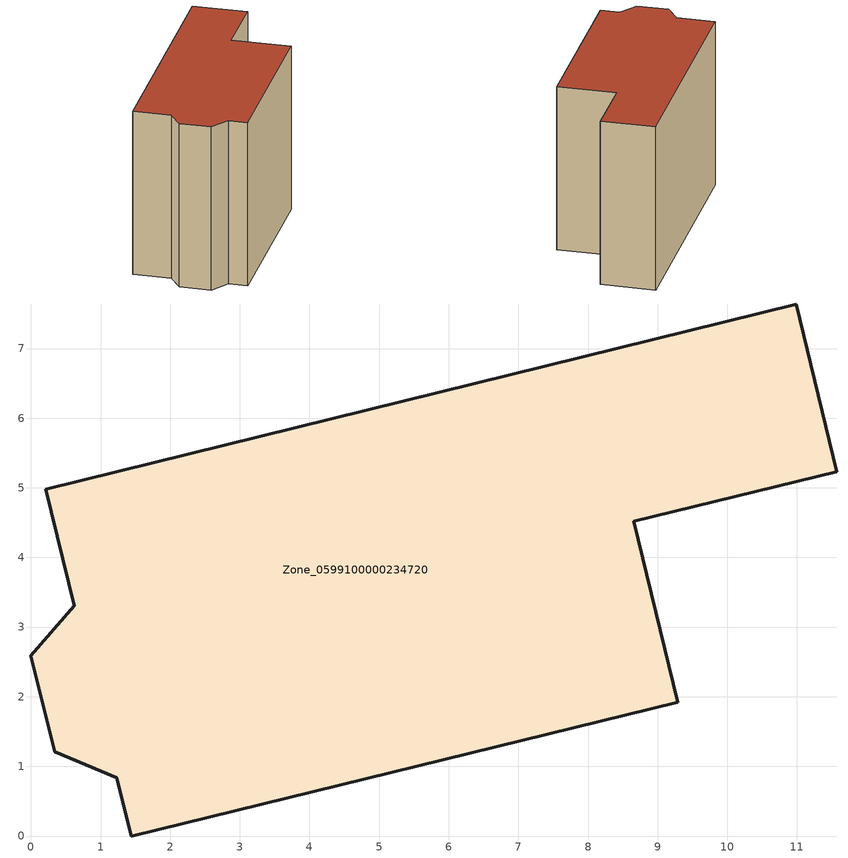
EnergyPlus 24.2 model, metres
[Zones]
Zone_0599100000234720
 floor ground (C_G): 0,2.59 0.62,3.31 0.21,4.98 10.99,7.64 11.57,5.23 8.66,4.52 9.29,1.92 1.44,0 1.23,0.84 0.34,1.21 z0
 wall outside (C_F): 0.62,3.31 0,2.59 0.34,1.21 1.23,0.84 1.44,0 9.29,1.92 8.66,4.52 11.57,5.23 10.99,7.64 0.21,4.98 0.62,3.31 z0:7.81
 roof outside (C_R): 10.99,7.64 0.21,4.98 0.62,3.31 0,2.59 0.34,1.21 1.23,0.84 1.44,0 9.29,1.92 8.66,4.52 11.57,5.23 z7.81
[BUILDING]
Pand.0599100000234720: North Axis=0; Terrain=City; Loads Convergence Tolerance Value=0.04; Temperature Convergence Tolerance Value=0.4; Solar Distribution=FullExterior; Maximum Number of Warmup Days=25; Minimum Number of Warmup Days=1
[Site:Location]
Rotterdam.The.Hague.AP_ZH_NLD Design_Conditions: Latitude=51.96; Longitude=4.45; Time Zone=1; Elevation=-4.5
[SITE:GROUNDTEMPERATURE:BUILDINGSURFACE]
18, 18, 18, 18, 18, 18, 18, 18, 18, 18, 18, 18
[MATERIAL] Thermal Absorptance=0.9; Solar Absorptance=0.7; Visible Absorptance=0.7
Name | Roughness | Thickness | Conductivity | Density | Specific Heat
G.TC.1946 | MediumSmooth | 0.15 | 1 | 540 | 1210
F.TC.1946 | Rough | 0.3 | 0.857143 | 1920 | 840
R.TC.1946 | MediumRough | 0.2 | 0.909091 | 1500 | 1000
[CONSTRUCTION]
C_G: G.TC.1946
C_F: F.TC.1946
C_R: R.TC.1946
[ZONE]
Zone_0599100000234720: Type=1; Multiplier=1; Ceiling Height=Autocalculate; Volume=Autocalculate; Floor Area=autocalculate; Part of Total Floor Area=Yes
[ZONEINFILTRATION:DESIGNFLOWRATE]
Infil_Zone_0599100000234720: Zone or ZoneList or Space or SpaceList=Zone_0599100000234720; Schedule=AlwaysOn; Design Flow Rate Calculation Method=Flow/Area; Flow Rate per Floor Area=0.003; Constant Term Coefficient=1; Temperature Term Coefficient=0; Velocity Term Coefficient=0; Velocity Squared Term Coefficient=0
[HVACTEMPLATE:ZONE:IDEALLOADSAIRSYSTEM]
Zone_0599100000234720: Maximum Heating Supply Air Temperature=50; Minimum Cooling Supply Air Temperature=13; Maximum Heating Supply Air Humidity Ratio=0.0156; Minimum Cooling Supply Air Humidity Ratio=0.0077; Heating Limit=NoLimit; Cooling Limit=NoLimit; Dehumidification Control Type=ConstantSensibleHeatRatio; Cooling Sensible Heat Ratio=0.7; Dehumidification Setpoint=60; Humidification Control Type=None; Humidification Setpoint=30; Outdoor Air Method=None; Outdoor Air Flow Rate per Person=0.00944; Outdoor Air Flow Rate per Zone Floor Area=0; Outdoor Air Flow Rate per Zone=0; Demand Controlled Ventilation Type=None; Outdoor Air Economizer Type=NoEconomizer; Heat Recovery Type=None; Sensible Heat Recovery Effectiveness=0.7; Latent Heat Recovery Effectiveness=0.65
[ZONECONTROL:THERMOSTAT]
ThermostatControl_Zone_0599100000234720: Zone or ZoneList=Zone_0599100000234720; Control Type Schedule=DualSetpointControlType; Control 1=Thermostat_Zone_0599100000234720; Temperature Difference Between Cutout And Setpoint=0
[THERMOSTATSETPOINT:DUALSETPOINT]
Thermostat_Zone_0599100000234720: Heating Setpoint Temperature Schedule=HeatingSetpoint_Zone_0599100000234720; Cooling Setpoint Temperature Schedule=CoolingSetpoint_Zone_0599100000234720
[SCHEDULE:COMPACT]
HeatingSetpoint_Zone_0599100000234720: Through: 12/31, For: AllDays, Until: 24:00, 21
CoolingSetpoint_Zone_0599100000234720: Through: 12/31, For: AllDays, Until: 24:00, 24
DualSetpointControlType: Through: 12/31, For: AllDays, Until: 24:00, 4
AlwaysOn: Through: 12/31, For: AllDays, Until: 24:00, 1
